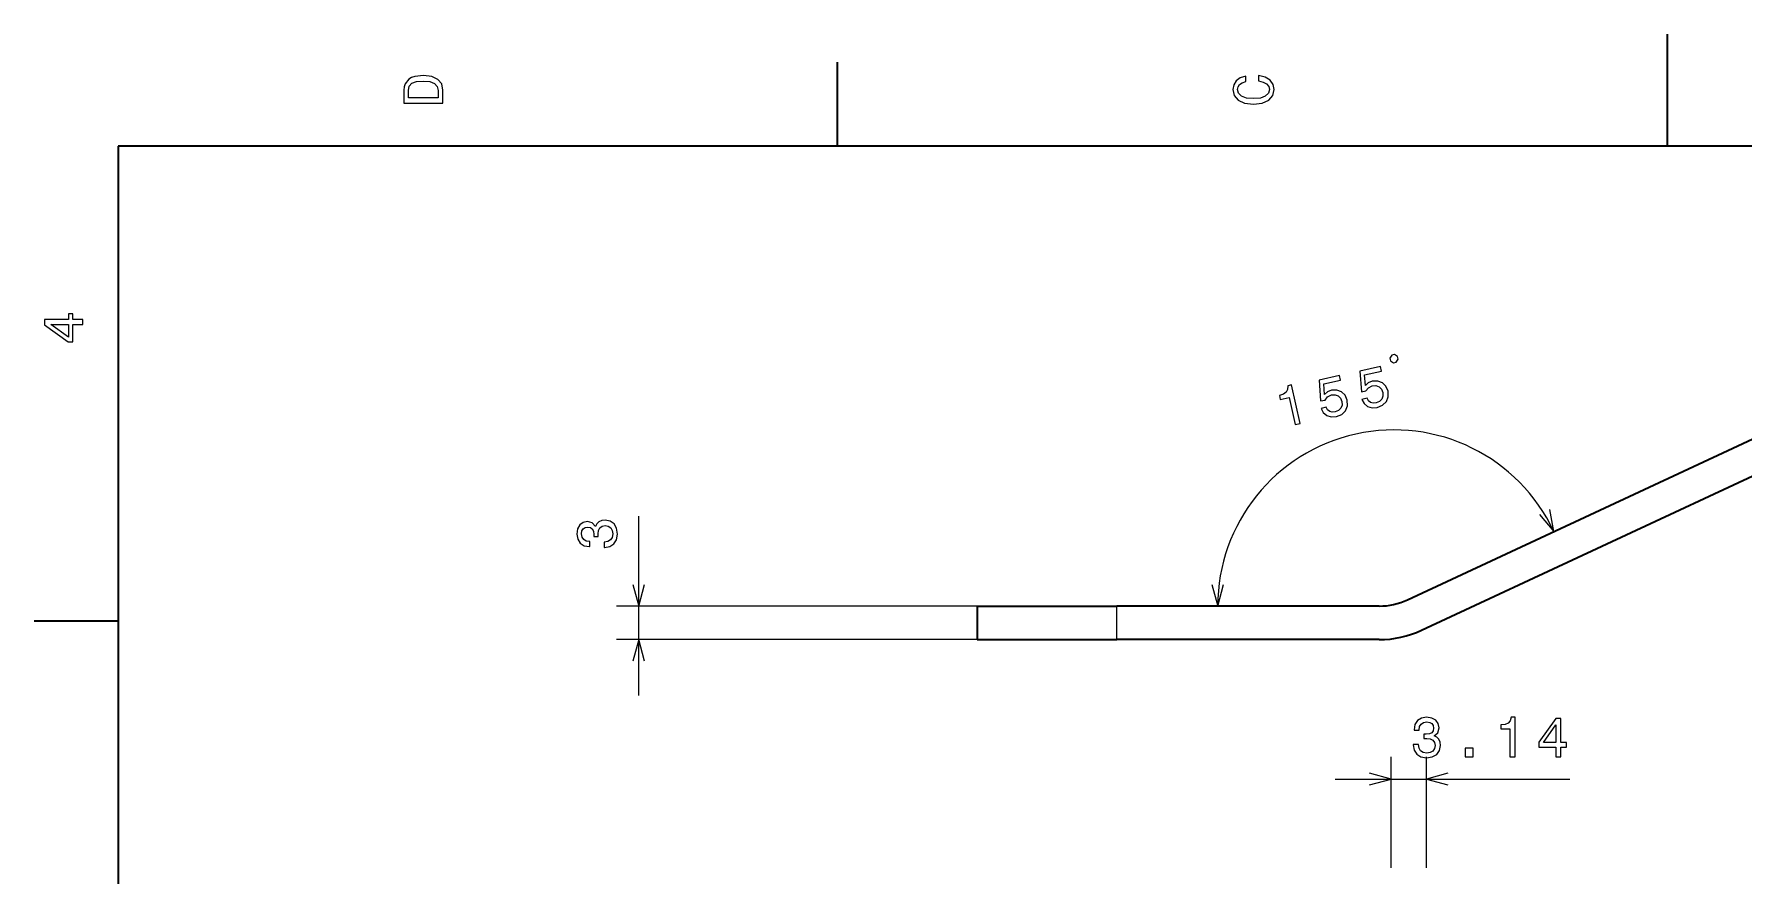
# Model space of a CAD drawing. Extents: x -215 to 297, y 0 to 210.
# Drawn here: x 2.5 to 155.3, y 134.7 to 210 of the extents above; entities that cross this region are included whole.
import ezdxf

# ---------------------------------------------------------------- set-up
doc = ezdxf.new("R2010")
doc.units = 0

msp = doc.modelspace()

# ---------------------------------------------------------------- linework, layer by layer
at = {"color": 7, "lineweight": 35, "ltscale": 0.25}
msp.add_line((148.5, 200), (148.5, 210), dxfattribs=at)
at = {"color": 7, "lineweight": 35, "ltscale": 0.1875}
for p, q in [((74.300003, 200), (74.300003, 207.5)), ((10, 157.5), (2.5, 157.5))]:
    msp.add_line(p, q, dxfattribs=at)
at = {"color": 7, "lineweight": 35}
for p, q in [((287, 200), (10, 200)), ((10, 200), (10, 10)), ((125.249527, 159.417725), (195.105392, 191.992065)), ((126.51738, 156.698807), (196.373245, 189.273132)), ((122.713821, 158.855576), (99.284927, 158.855576)), ((122.713821, 155.855576), (99.284927, 155.855576))]:
    msp.add_line(p, q, dxfattribs=at)
at = {"color": 7, "lineweight": 13, "ltscale": 0.400901}
msp.add_line((56.535522, 150.855576), (56.535522, 166.891602), dxfattribs=at)
at = {"color": 7, "lineweight": 13}
for p, q in [((97.284927, 158.855576), (54.535522, 158.855576)), ((97.284927, 155.855576), (54.535522, 155.855576)), ((118.793198, 143.387772), (139.757034, 143.387772))]:
    msp.add_line(p, q, dxfattribs=at)
at = {"color": 7, "lineweight": 35, "ltscale": 0.3125}
for p, q in [((86.784943, 158.855576), (99.284927, 158.855576)), ((86.784943, 155.855576), (99.284927, 155.855576))]:
    msp.add_line(p, q, dxfattribs=at)
at = {"color": 7, "lineweight": 35, "ltscale": 0.075}
msp.add_line((86.784943, 158.855576), (86.784943, 155.855576), dxfattribs=at)
at = {"color": 7, "lineweight": 13, "ltscale": 0.075}
msp.add_line((99.284927, 155.855576), (99.284927, 158.855576), dxfattribs=at)
at = {"color": 7, "lineweight": 13, "ltscale": 0.248318}
for p, q in [((123.793198, 135.455048), (123.793198, 145.387772)), ((126.935471, 135.455048), (126.935471, 145.387772))]:
    msp.add_line(p, q, dxfattribs=at)
at = {"color": 7, "lineweight": 13}
for points in [[(35.533215, 204.994965), (35.533215, 203.829971), (39.033215, 203.829971), (39.033215, 204.994965), (38.922264, 205.544678), (38.584366, 205.953171), (38.034657, 206.205338), (37.283215, 206.296112), (36.516644, 206.215424), (36.21405, 206.114563), (35.971977, 205.973343), (35.644165, 205.56485), (35.563473, 205.297562)], [(111.93206, 205.817017), (112.35569, 205.716141), (112.658287, 205.549713), (112.844887, 205.317734), (112.905403, 205.045395), (112.814629, 204.71759), (112.54229, 204.460388), (112.098488, 204.28891), (111.483215, 204.233429), (110.872986, 204.28891), (110.424141, 204.455338), (110.151802, 204.71254), (110.055984, 205.045395), (110.106415, 205.287476), (110.247627, 205.494247), (110.474571, 205.655624), (110.787247, 205.766571), (110.787247, 206.245682), (110.308144, 206.094391), (109.94503, 205.832138), (109.718086, 205.474075), (109.637398, 205.045395), (109.763474, 204.510818), (110.116501, 204.10231), (110.696472, 203.840057), (111.483215, 203.749283), (112.269958, 203.840057), (112.84993, 204.10231), (113.208, 204.510818), (113.329041, 205.045395), (113.233215, 205.51442), (112.965927, 205.892654), (112.527161, 206.159943), (111.93206, 206.301163)], [(35.951801, 204.959656), (36.027451, 205.342941), (36.259438, 205.605194), (36.672985, 205.761536), (37.283215, 205.811966), (37.873272, 205.756485), (38.286816, 205.600143), (38.533936, 205.332855), (38.614628, 204.959656), (38.614628, 204.298996), (35.951801, 204.298996)], [(6.833213, 184.02739), (6.833213, 184.481277), (5.965778, 184.481277), (5.965778, 184.98056), (5.56232, 184.98056), (5.56232, 184.481277), (3.408862, 184.481277), (3.408862, 184.022339), (5.521974, 182.489197), (5.965778, 182.489197), (5.965778, 184.02739)], [(5.56232, 182.912827), (3.993876, 184.02739), (5.56232, 184.02739)], [(124.002884, 180.620682), (124.230698, 180.671188), (124.407974, 180.949493), (124.357498, 181.177292), (124.079178, 181.354599), (123.851364, 181.304092), (123.674088, 181.025787), (123.724594, 180.797989)], [(117.528885, 176.535446), (117.7267, 176.155716), (118.037827, 175.894089), (118.435989, 175.775726), (118.90535, 175.802307), (119.383011, 176.001175), (119.718491, 176.328659), (119.879532, 176.767288), (119.863907, 177.280396), (119.678696, 177.719742), (119.362686, 178.026779), (118.942093, 178.176331), (118.445938, 178.154144), (118.089767, 178.013199), (117.840225, 177.787399), (117.773972, 178.738693), (119.270767, 179.070526), (119.181259, 179.474274), (117.354568, 179.069305), (117.485458, 177.197357), (117.879349, 177.284683), (118.113632, 177.579407), (118.459427, 177.743881), (118.786545, 177.759583), (119.062729, 177.655502), (119.268845, 177.44809), (119.391769, 177.149902), (119.406387, 176.827698), (119.302322, 176.551514), (119.094894, 176.345383), (118.796707, 176.222458), (118.528122, 176.199066), (118.301132, 176.267563), (118.11412, 176.412079), (117.986801, 176.636963)], [(121.176346, 177.34407), (121.374161, 176.96434), (121.685287, 176.702713), (122.08345, 176.584351), (122.552811, 176.610931), (123.030472, 176.809799), (123.365952, 177.137283), (123.526993, 177.575912), (123.511368, 178.08902), (123.326157, 178.528366), (123.010147, 178.835403), (122.589554, 178.984955), (122.093399, 178.962769), (121.737228, 178.821823), (121.487686, 178.596024), (121.421432, 179.547318), (122.918228, 179.87915), (122.82872, 180.282898), (121.002029, 179.87793), (121.132919, 178.005981), (121.52681, 178.093307), (121.761093, 178.388031), (122.106888, 178.552505), (122.434006, 178.568207), (122.71019, 178.464127), (122.916306, 178.256714), (123.03923, 177.958527), (123.053848, 177.636322), (122.949783, 177.360138), (122.742355, 177.154007), (122.444168, 177.031082), (122.175583, 177.00769), (121.948593, 177.076187), (121.761581, 177.220703), (121.634262, 177.445587)], [(115.211441, 175.086685), (115.6595, 175.18602), (114.8965, 178.62767), (114.561691, 178.553452), (114.539658, 178.233459), (114.40715, 177.992294), (114.162552, 177.814087), (113.797073, 177.691742), (113.874588, 177.342163), (114.672226, 177.518982)], [(53.436096, 164.102692), (53.471405, 164.102692), (53.955551, 164.18338), (54.318665, 164.42041), (54.550659, 164.79361), (54.636383, 165.287857), (54.550659, 165.812347), (54.328751, 166.205719), (53.975723, 166.457886), (53.521835, 166.54866), (53.224289, 166.508316), (52.982208, 166.397369), (52.795609, 166.215805), (52.659439, 165.973724), (52.3871, 166.301544), (51.953384, 166.417542), (51.560013, 166.341888), (51.262466, 166.125031), (51.075867, 165.772003), (51.0103, 165.287857), (51.091003, 164.833954), (51.312897, 164.485977), (51.665924, 164.259033), (52.134949, 164.18338), (52.170242, 164.18338), (52.170242, 164.632233), (51.847488, 164.672577), (51.615494, 164.803696), (51.474289, 165.015518), (51.423843, 165.313065), (51.464203, 165.575317), (51.570099, 165.766953), (51.741577, 165.88295), (51.973557, 165.928345), (52.220688, 165.88295), (52.3871, 165.761917), (52.487976, 165.550095), (52.518234, 165.262634), (52.513184, 165.065948), (52.911606, 165.065948), (52.90152, 165.313065), (52.946899, 165.630798), (53.067947, 165.867828), (53.264633, 166.009033), (53.521835, 166.059464), (53.814346, 166.003998), (54.031204, 165.857742), (54.167374, 165.625748), (54.212753, 165.318115), (54.162323, 165.000381), (54.011032, 164.768402), (53.768951, 164.622147), (53.436096, 164.566666)], [(125.760056, 146.487183), (125.760056, 146.451889), (125.840744, 145.967743), (126.077774, 145.60463), (126.450974, 145.372635), (126.945213, 145.286896), (127.469711, 145.372635), (127.863083, 145.594543), (128.115234, 145.947571), (128.206024, 146.401459), (128.16568, 146.699005), (128.054718, 146.941086), (127.873169, 147.127686), (127.631088, 147.263855), (127.9589, 147.536179), (128.07489, 147.96991), (127.999245, 148.363281), (127.782387, 148.660828), (127.429359, 148.847427), (126.945213, 148.912979), (126.491318, 148.832291), (126.143341, 148.610382), (125.916397, 148.25737), (125.840744, 147.788345), (125.840744, 147.753036), (126.289597, 147.753036), (126.329941, 148.075806), (126.46106, 148.3078), (126.672882, 148.449005), (126.970428, 148.499435), (127.232674, 148.459091), (127.424316, 148.35318), (127.540314, 148.181717), (127.585701, 147.949722), (127.540314, 147.702606), (127.419273, 147.536179), (127.207458, 147.435318), (126.919998, 147.40506), (126.723312, 147.410095), (126.723312, 147.011688), (126.970428, 147.021774), (127.288155, 146.976379), (127.525185, 146.855347), (127.666397, 146.658661), (127.716827, 146.401459), (127.661346, 146.108948), (127.515099, 145.89209), (127.283112, 145.75592), (126.975471, 145.710541), (126.657745, 145.760971), (126.425758, 145.912262), (126.27951, 146.154343), (126.22403, 146.487183)], [(134.412216, 145.387772), (134.871155, 145.387772), (134.871155, 148.912979), (134.528214, 148.912979), (134.437439, 148.605347), (134.255875, 148.398575), (133.9785, 148.277542), (133.595215, 148.237183), (133.595215, 147.87912), (134.412216, 147.87912)], [(138.516388, 145.387772), (138.970291, 145.387772), (138.970291, 146.255203), (139.469559, 146.255203), (139.469559, 146.658661), (138.970291, 146.658661), (138.970291, 148.812119), (138.511353, 148.812119), (136.97821, 146.699005), (136.97821, 146.255203), (138.516388, 146.255203)], [(137.40184, 146.658661), (138.516388, 148.227112), (138.516388, 146.658661)], [(130.418991, 145.387772), (131.11496, 145.387772), (131.11496, 146.139206), (130.418991, 146.139206)]]:
    msp.add_lwpolyline(points, close=True, dxfattribs=at)
for points in [[(137.040085, 167.047318), (138.325638, 165.515228), (137.978348, 167.484848)], [(56.017883, 160.78743), (56.535522, 158.855576), (57.053162, 160.78743)], [(107.768265, 160.78743), (108.285904, 158.855576), (108.803513, 160.78743)], [(57.053162, 153.923721), (56.535522, 155.855576), (56.017883, 153.923721)], [(121.861351, 142.870132), (123.793198, 143.387772), (121.861351, 143.905411)], [(128.867325, 143.905411), (126.935471, 143.387772), (128.867325, 142.870132)]]:
    msp.add_lwpolyline(points, dxfattribs=at)
msp.add_arc((124.043961, 158.855576), 15.758086, 25.000002, 180.000009, dxfattribs=at)
at = {"color": 7, "lineweight": 35}
for radius in [6, 9]:
    msp.add_arc((122.713821, 164.855576), radius, 269.999997, 294.999999, dxfattribs=at)

doc.saveas('drawing.dxf')
